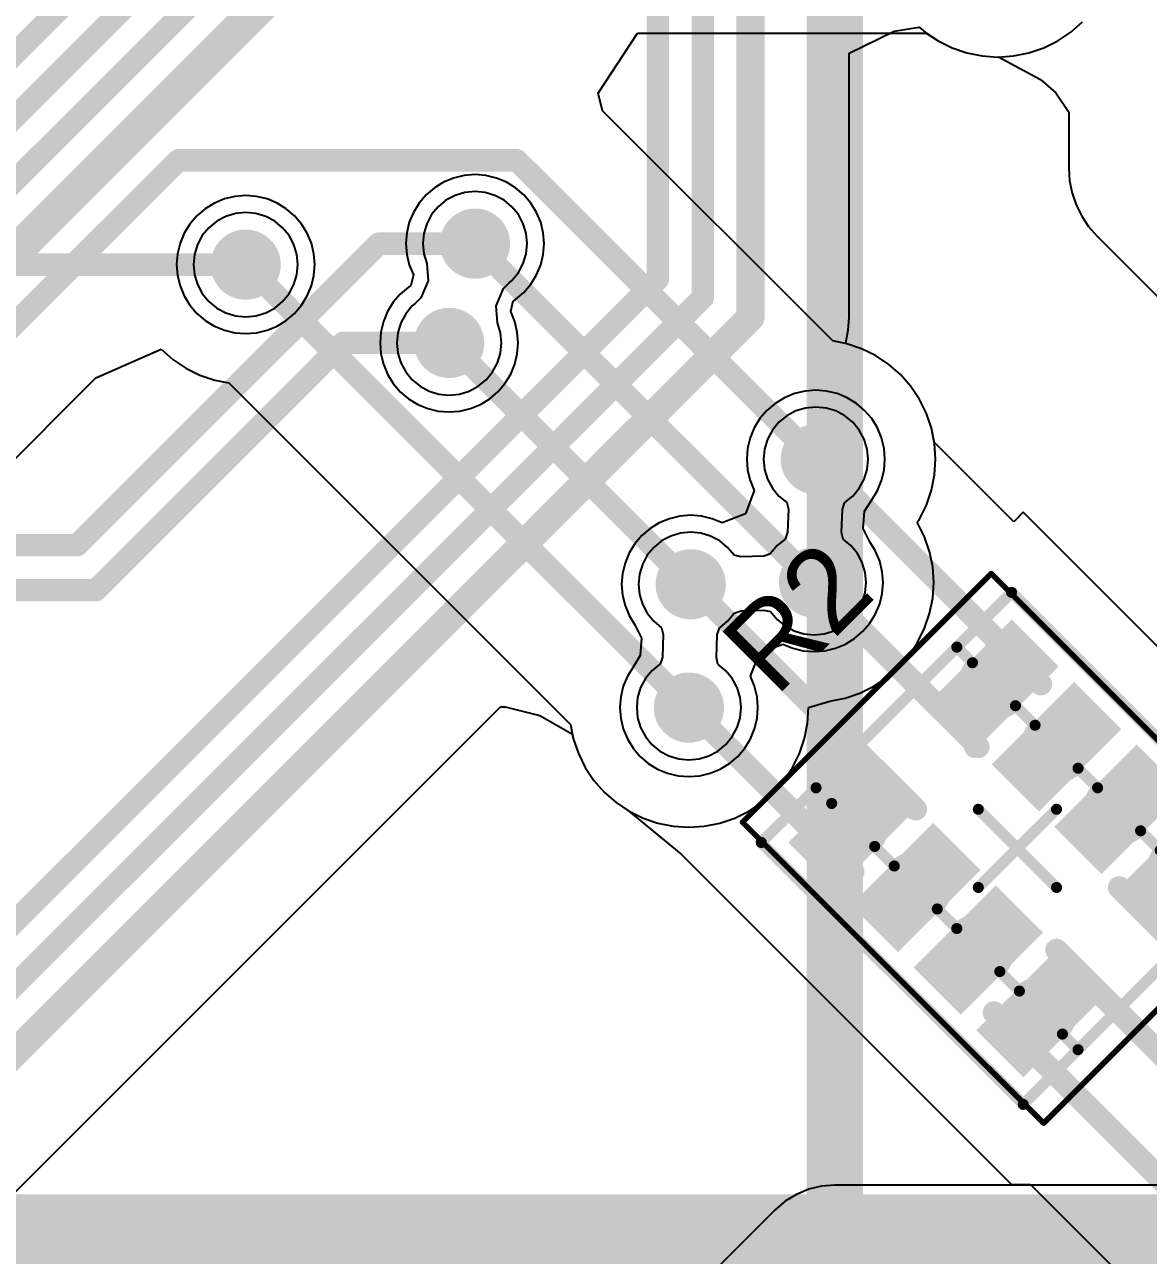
# Model space of a CAD drawing. Header units: millimetres. Extents: x 5.97 to 14.78, y 3.86 to 11.35.
# Drawn here: x 11.5916 to 11.9916, y 5.9351 to 6.3733 of the extents above; entities that cross this region are included whole.
import ezdxf

# ---------------------------------------------------------------- set-up
doc = ezdxf.new("R2010")
doc.units = ezdxf.units.MM
doc.header["$MEASUREMENT"] = 0
for name, color, linetype in [('BottomLayer', 5, 'Continuous'), ('BottomOverlay', 54, 'Continuous'), ('Mechanical13', 56, 'Continuous'), ('Mechanical15', 56, 'Continuous'), ('Mechanical2', 216, 'Continuous'), ('Mechanical4', 56, 'Continuous'), ('MidLayer1', 16, 'Continuous'), ('MidLayer2', 76, 'Continuous'), ('MultiLayer', 9, 'Continuous'), ('TopLayer', 1, 'Continuous'), ('TopOverlay', 2, 'Continuous'), ('TopPaste', 8, 'Continuous'), ('TopSolder', 216, 'Continuous')]:
    doc.layers.add(name, color=color, linetype=linetype)

# ---------------------------------------------------------------- blocks, each defined once
blk = doc.blocks.new('0603R_4CV_150')
at = {"layer": 'Mechanical13', "const_width": 0.00394}
for points in [[(0.03543, 0.06594), (-0.03543, 0.06594)], [(-0.03543, 0.06594), (-0.03543, 0.05807)], [(0.03543, 0.06594), (0.03543, 0.05807)], [(-0.03543, 0.03642), (-0.03543, 0.02657)], [(0.03543, 0.03642), (0.03543, 0.02657)], [(-0.03543, 0.00492), (-0.03543, -0.00492)], [(0.03543, 0.00492), (0.03543, -0.00492)], [(-0.03543, -0.02657), (-0.03543, -0.03642)], [(0.03543, -0.02657), (0.03543, -0.03642)], [(-0.03543, -0.05807), (-0.03543, -0.06594)], [(0.03543, -0.05807), (0.03543, -0.06594)], [(0.03543, -0.06594), (-0.03543, -0.06594)]]:
    blk.add_lwpolyline(points, dxfattribs=at)
at = {"layer": 'Mechanical13', "const_width": 0.00197}
for points in [[(-0.03642, 0.06594, 1), (-0.03445, 0.06594, 1)], [(-0.03642, 0.06594, 1), (-0.03445, 0.06594, 1)], [(0.03445, 0.06594, 1), (0.03642, 0.06594, 1)], [(0.03445, 0.06594, 1), (0.03642, 0.06594, 1)], [(-0.03642, 0.05807, 1), (-0.03445, 0.05807, 1)], [(-0.03642, 0.05807, 1), (-0.03445, 0.05807, 1)], [(0.03445, 0.05807, 1), (0.03642, 0.05807, 1)], [(0.03445, 0.05807, 1), (0.03642, 0.05807, 1)], [(-0.03642, 0.03642, 1), (-0.03445, 0.03642, 1)], [(-0.03642, 0.03642, 1), (-0.03445, 0.03642, 1)], [(0.03445, 0.03642, 1), (0.03642, 0.03642, 1)], [(0.03445, 0.03642, 1), (0.03642, 0.03642, 1)], [(-0.03642, 0.02657, 1), (-0.03445, 0.02657, 1)], [(-0.03642, 0.02657, 1), (-0.03445, 0.02657, 1)], [(0.03445, 0.02657, 1), (0.03642, 0.02657, 1)], [(0.03445, 0.02657, 1), (0.03642, 0.02657, 1)], [(-0.03642, 0.00492, 1), (-0.03445, 0.00492, 1)], [(-0.03642, 0.00492, 1), (-0.03445, 0.00492, 1)], [(0.03445, 0.00492, 1), (0.03642, 0.00492, 1)], [(0.03445, 0.00492, 1), (0.03642, 0.00492, 1)], [(-0.03642, -0.00492, 1), (-0.03445, -0.00492, 1)], [(-0.03642, -0.00492, 1), (-0.03445, -0.00492, 1)], [(0.03445, -0.00492, 1), (0.03642, -0.00492, 1)], [(0.03445, -0.00492, 1), (0.03642, -0.00492, 1)], [(-0.03642, -0.02657, 1), (-0.03445, -0.02657, 1)], [(-0.03642, -0.02657, 1), (-0.03445, -0.02657, 1)], [(0.03445, -0.02657, 1), (0.03642, -0.02657, 1)], [(0.03445, -0.02657, 1), (0.03642, -0.02657, 1)], [(-0.03642, -0.03642, 1), (-0.03445, -0.03642, 1)], [(-0.03642, -0.03642, 1), (-0.03445, -0.03642, 1)], [(0.03445, -0.03642, 1), (0.03642, -0.03642, 1)], [(0.03445, -0.03642, 1), (0.03642, -0.03642, 1)], [(-0.03642, -0.05807, 1), (-0.03445, -0.05807, 1)], [(-0.03642, -0.05807, 1), (-0.03445, -0.05807, 1)], [(0.03445, -0.05807, 1), (0.03642, -0.05807, 1)], [(0.03445, -0.05807, 1), (0.03642, -0.05807, 1)], [(-0.03642, -0.06594, 1), (-0.03445, -0.06594, 1)], [(-0.03642, -0.06594, 1), (-0.03445, -0.06594, 1)], [(0.03445, -0.06594, 1), (0.03642, -0.06594, 1)], [(0.03445, -0.06594, 1), (0.03642, -0.06594, 1)]]:
    blk.add_lwpolyline(points, format="xyb", close=True, dxfattribs=at)
at = {"layer": 'Mechanical13', "const_width": 0.00394}
for points in [[(-0.03543, 0.05807, -1), (-0.03543, 0.03642)], [(0.03543, 0.03642, -1), (0.03543, 0.05807)], [(-0.03543, 0.02657, -1), (-0.03543, 0.00492)], [(0.03543, 0.00492, -1), (0.03543, 0.02657)], [(-0.03543, -0.00492, -1), (-0.03543, -0.02657)], [(0.03543, -0.02657, -1), (0.03543, -0.00492)], [(-0.03543, -0.03642, -1), (-0.03543, -0.05807)], [(0.03543, -0.05807, -1), (0.03543, -0.03642)]]:
    blk.add_lwpolyline(points, format="xyb", dxfattribs=at)
at = {"layer": 'Mechanical15'}
for points, const_width in [([(-0.0626, 0.07579), (-0.0626, -0.07579)], 0.00197), ([(0.0626, 0.07579), (-0.0626, 0.07579)], 0.00197), ([(0.0626, 0.07579), (0.0626, -0.07579)], 0.00197), ([(0, 0.01969), (0, -0.01969)], 0.00394), ([(0.01969, 0), (-0.01969, 0)], 0.00394), ([(0.0626, -0.07579), (-0.0626, -0.07579)], 0.00197)]:
    blk.add_lwpolyline(points, dxfattribs=dict(at, const_width=const_width))
for points, const_width in [([(-0.06309, 0.07579, 1), (-0.06211, 0.07579, 1)], 0.000984), ([(-0.06309, 0.07579, 1), (-0.06211, 0.07579, 1)], 0.000984), ([(0.06211, 0.07579, 1), (0.06309, 0.07579, 1)], 0.000984), ([(0.06211, 0.07579, 1), (0.06309, 0.07579, 1)], 0.000984), ([(-0.00098, 0.01969, 1), (0.00098, 0.01969, 1)], 0.00197), ([(-0.02067, 0, 1), (-0.0187, 0, 1)], 0.00197), ([(0.0187, 0, 1), (0.02067, 0, 1)], 0.00197), ([(-0.00098, -0.01969, 1), (0.00098, -0.01969, 1)], 0.00197), ([(-0.06309, -0.07579, 1), (-0.06211, -0.07579, 1)], 0.000984), ([(-0.06309, -0.07579, 1), (-0.06211, -0.07579, 1)], 0.000984), ([(0.06211, -0.07579, 1), (0.06309, -0.07579, 1)], 0.000984), ([(0.06211, -0.07579, 1), (0.06309, -0.07579, 1)], 0.000984)]:
    blk.add_lwpolyline(points, format="xyb", close=True, dxfattribs=dict(at, const_width=const_width))
at = {"layer": 'TopLayer'}
for points in [[(-0.01772, 0.03839), (-0.01772, 0.0561), (-0.05315, 0.03839), (-0.05315, 0.0561)], [(0.05315, 0.03839), (0.05315, 0.0561), (0.01772, 0.03839), (0.01772, 0.0561)], [(-0.01772, 0.00689), (-0.01772, 0.02461), (-0.05315, 0.00689), (-0.05315, 0.02461)], [(0.05315, 0.00689), (0.05315, 0.02461), (0.01772, 0.00689), (0.01772, 0.02461)], [(-0.01772, -0.02461), (-0.01772, -0.00689), (-0.05315, -0.02461), (-0.05315, -0.00689)], [(0.05315, -0.02461), (0.05315, -0.00689), (0.01772, -0.02461), (0.01772, -0.00689)], [(-0.01772, -0.0561), (-0.01772, -0.03839), (-0.05315, -0.0561), (-0.05315, -0.03839)], [(0.05315, -0.0561), (0.05315, -0.03839), (0.01772, -0.0561), (0.01772, -0.03839)]]:
    blk.add_solid(points, dxfattribs=at)
at = {"layer": 'TopOverlay', "const_width": 0.00394}
for points in [[(-0.02362, 0.06594), (-0.06299, 0.06594)], [(-0.06299, 0.06594), (-0.06299, -0.06594)], [(0.06299, 0.06594), (-0.02362, 0.06594)], [(0.06299, 0.06594), (0.06299, -0.06594)], [(0.06299, -0.06594), (-0.06299, -0.06594)]]:
    blk.add_lwpolyline(points, dxfattribs=at)
at = {"layer": 'TopOverlay', "const_width": 0.00197}
for points in [[(-0.06398, 0.06594, 1), (-0.06201, 0.06594, 1)], [(-0.06398, 0.06594, 1), (-0.06201, 0.06594, 1)], [(-0.02461, 0.06594, 1), (-0.02264, 0.06594, 1)], [(-0.02461, 0.06594, 1), (-0.02264, 0.06594, 1)], [(0.06201, 0.06594, 1), (0.06398, 0.06594, 1)], [(0.06201, 0.06594, 1), (0.06398, 0.06594, 1)], [(-0.06398, -0.06594, 1), (-0.06201, -0.06594, 1)], [(-0.06398, -0.06594, 1), (-0.06201, -0.06594, 1)], [(0.06201, -0.06594, 1), (0.06398, -0.06594, 1)], [(0.06201, -0.06594, 1), (0.06398, -0.06594, 1)]]:
    blk.add_lwpolyline(points, format="xyb", close=True, dxfattribs=at)
at = {"layer": 'TopPaste'}
for points in [[(-0.01472, 0.03539), (-0.01472, 0.0591), (-0.05615, 0.03539), (-0.05615, 0.0591)], [(0.05615, 0.03539), (0.05615, 0.0591), (0.01472, 0.03539), (0.01472, 0.0591)], [(-0.01472, 0.00389), (-0.01472, 0.02761), (-0.05615, 0.00389), (-0.05615, 0.02761)], [(0.05615, 0.00389), (0.05615, 0.02761), (0.01472, 0.00389), (0.01472, 0.02761)], [(-0.01472, -0.02761), (-0.01472, -0.00389), (-0.05615, -0.02761), (-0.05615, -0.00389)], [(0.05615, -0.02761), (0.05615, -0.00389), (0.01472, -0.02761), (0.01472, -0.00389)], [(-0.01472, -0.0591), (-0.01472, -0.03539), (-0.05615, -0.0591), (-0.05615, -0.03539)], [(0.05615, -0.0591), (0.05615, -0.03539), (0.01472, -0.0591), (0.01472, -0.03539)]]:
    blk.add_solid(points, dxfattribs=at)
at = {"layer": 'TopSolder'}
for points in [[(-0.01522, 0.03589), (-0.01522, 0.0586), (-0.05565, 0.03589), (-0.05565, 0.0586)], [(0.05565, 0.03589), (0.05565, 0.0586), (0.01522, 0.03589), (0.01522, 0.0586)], [(-0.01522, 0.00439), (-0.01522, 0.02711), (-0.05565, 0.00439), (-0.05565, 0.02711)], [(0.05565, 0.00439), (0.05565, 0.02711), (0.01522, 0.00439), (0.01522, 0.02711)], [(-0.01522, -0.02711), (-0.01522, -0.00439), (-0.05565, -0.02711), (-0.05565, -0.00439)], [(0.05565, -0.02711), (0.05565, -0.00439), (0.01522, -0.02711), (0.01522, -0.00439)], [(-0.01522, -0.0586), (-0.01522, -0.03589), (-0.05565, -0.0586), (-0.05565, -0.03589)], [(0.05565, -0.0586), (0.05565, -0.03589), (0.01522, -0.0586), (0.01522, -0.03589)]]:
    blk.add_solid(points, dxfattribs=at)

msp = doc.modelspace()

# ---------------------------------------------------------------- linework, layer by layer
at = {"layer": 'BottomLayer'}
for p, q in [((11.96397, 6.3706), (11.96816, 6.37428)), ((11.79582, 6.34896), (11.8098, 6.37032)), ((11.8098, 6.37032), (11.91254, 6.37032)), ((11.91254, 6.37032), (11.91675, 6.36751)), ((11.95934, 6.36751), (11.96397, 6.3706)), ((11.91675, 6.36751), (11.92174, 6.36504)), ((11.92174, 6.36504), (11.92702, 6.36325)), ((11.94907, 6.36325), (11.95434, 6.36504)), ((11.95434, 6.36504), (11.95934, 6.36751)), ((11.92702, 6.36325), (11.93248, 6.36217)), ((11.93248, 6.36217), (11.93804, 6.3618)), ((11.93804, 6.3618), (11.9436, 6.36217)), ((11.9436, 6.36217), (11.94907, 6.36325)), ((11.79737, 6.34263), (11.79582, 6.34896)), ((11.8793, 6.2607), (11.79737, 6.34263)), ((11.88427, 6.25971), (11.8793, 6.2607)), ((11.88954, 6.25792), (11.88427, 6.25971)), ((11.61703, 6.24753), (11.6402, 6.25775)), ((11.6402, 6.25775), (11.64439, 6.25408)), ((11.64439, 6.25408), (11.64902, 6.25098)), ((11.89454, 6.25546), (11.88954, 6.25792)), ((11.89917, 6.25236), (11.89454, 6.25546)), ((11.64902, 6.25098), (11.65402, 6.24852)), ((11.90336, 6.24869), (11.89917, 6.25236)), ((11.56657, 6.19708), (11.61703, 6.24753)), ((11.65402, 6.24852), (11.6593, 6.24673)), ((11.6593, 6.24673), (11.66426, 6.24574)), ((11.66426, 6.24574), (11.78594, 6.12406)), ((11.90703, 6.2445), (11.90336, 6.24869)), ((11.91013, 6.23987), (11.90703, 6.2445)), ((11.91259, 6.23487), (11.91013, 6.23987)), ((11.91438, 6.22959), (11.91259, 6.23487)), ((11.91547, 6.22413), (11.91438, 6.22959)), ((11.91583, 6.21857), (11.91547, 6.22413)), ((11.91547, 6.21301), (11.91583, 6.21857)), ((11.91438, 6.20755), (11.91547, 6.21301)), ((11.91259, 6.20227), (11.91438, 6.20755)), ((11.91013, 6.19728), (11.91259, 6.20227)), ((11.90937, 6.19614), (11.91013, 6.19728)), ((11.90949, 6.19596), (11.90937, 6.19614)), ((11.91196, 6.19096), (11.90949, 6.19596)), ((11.91375, 6.18569), (11.91196, 6.19096)), ((11.91483, 6.18022), (11.91375, 6.18569)), ((11.9152, 6.17466), (11.91483, 6.18022)), ((11.91483, 6.1691), (11.9152, 6.17466)), ((11.91375, 6.16364), (11.91483, 6.1691)), ((11.91196, 6.15836), (11.91375, 6.16364)), ((11.90949, 6.15337), (11.91196, 6.15836)), ((11.9064, 6.14874), (11.90949, 6.15337)), ((11.89854, 6.14087), (11.90272, 6.14455)), ((11.90272, 6.14455), (11.9064, 6.14874)), ((11.8939, 6.13778), (11.89854, 6.14087)), ((11.88891, 6.13531), (11.8939, 6.13778)), ((11.87066, 6.13012), (11.87817, 6.13244)), ((11.87817, 6.13244), (11.88363, 6.13352)), ((11.88363, 6.13352), (11.88891, 6.13531)), ((11.87029, 6.12456), (11.87066, 6.13012)), ((11.78594, 6.12406), (11.78693, 6.1191)), ((11.86921, 6.1191), (11.87029, 6.12456)), ((11.78693, 6.1191), (11.78872, 6.11382)), ((11.86741, 6.11382), (11.86921, 6.1191)), ((11.78872, 6.11382), (11.79118, 6.10883)), ((11.86495, 6.10883), (11.86741, 6.11382)), ((11.79118, 6.10883), (11.79428, 6.10419)), ((11.86186, 6.10419), (11.86495, 6.10883)), ((11.79428, 6.10419), (11.79795, 6.1)), ((11.85818, 6.1), (11.86186, 6.10419)), ((11.79795, 6.1), (11.80214, 6.09633)), ((11.80214, 6.09633), (11.80677, 6.09324)), ((11.84936, 6.09324), (11.85399, 6.09633)), ((11.85399, 6.09633), (11.85818, 6.1)), ((11.80677, 6.09324), (11.81177, 6.09077)), ((11.84436, 6.09077), (11.84936, 6.09324)), ((11.81177, 6.09077), (11.81704, 6.08898)), ((11.81704, 6.08898), (11.82251, 6.08789)), ((11.82251, 6.08789), (11.82807, 6.08753)), ((11.82807, 6.08753), (11.83363, 6.08789)), ((11.83363, 6.08789), (11.83909, 6.08898)), ((11.83909, 6.08898), (11.84436, 6.09077)), ((11.86634, 5.95681), (11.86231, 5.95435)), ((11.8707, 5.95862), (11.86634, 5.95681)), ((11.87529, 5.95972), (11.8707, 5.95862)), ((11.88, 5.96009), (11.87529, 5.95972)), ((12.10818, 5.96009), (11.88, 5.96009)), ((11.86231, 5.95435), (11.85872, 5.95128)), ((11.85872, 5.95128), (11.81872, 5.91128))]:
    msp.add_line(p, q, dxfattribs=at)
for points, const_width in [([(11.46514, 6.23999), (11.72402, 6.49888)], 0.008), ([(11.47177, 6.22399), (11.74002, 6.49225)], 0.008), ([(11.47839, 6.20799), (11.7654, 6.495)], 0.008), ([(11.505, 6.20915), (11.76135, 6.4655)], 0.012), ([(11.5325, 6.21119), (11.64631, 6.325)], 0.008), ([(11.64631, 6.325), (11.76681, 6.325)], 0.008), ([(11.76681, 6.325), (11.87324, 6.21857)], 0.008), ([(11.75194, 6.29534), (11.87261, 6.17466)], 0.008), ([(11.67032, 6.28787), (11.82807, 6.13012)], 0.008), ([(11.74273, 6.26), (11.8287, 6.17403)], 0.008)]:
    msp.add_lwpolyline(points, dxfattribs=dict(at, const_width=const_width))
for points, const_width in [([(11.64431, 6.325, 1), (11.64831, 6.325, 1)], 0.004), ([(11.64431, 6.325, 1), (11.64831, 6.325, 1)], 0.004), ([(11.76481, 6.325, 1), (11.76881, 6.325, 1)], 0.004), ([(11.76481, 6.325, 1), (11.76881, 6.325, 1)], 0.004), ([(11.74569, 6.29534, 1), (11.75819, 6.29534, 1)], 0.0125), ([(11.66407, 6.28787, 1), (11.67657, 6.28787, 1)], 0.0125), ([(11.74994, 6.29534, 1), (11.75394, 6.29534, 1)], 0.004), ([(11.66832, 6.28787, 1), (11.67232, 6.28787, 1)], 0.004), ([(11.73648, 6.26, 1), (11.74898, 6.26, 1)], 0.0125), ([(11.74073, 6.26, 1), (11.74473, 6.26, 1)], 0.004), ([(11.86699, 6.21857, 1), (11.87949, 6.21857, 1)], 0.0125), ([(11.87124, 6.21857, 1), (11.87524, 6.21857, 1)], 0.004), ([(11.82245, 6.17403, 1), (11.83495, 6.17403, 1)], 0.0125), ([(11.86636, 6.17466, 1), (11.87886, 6.17466, 1)], 0.0125), ([(11.8267, 6.17403, 1), (11.8307, 6.17403, 1)], 0.004), ([(11.87061, 6.17466, 1), (11.87461, 6.17466, 1)], 0.004), ([(11.82182, 6.13012, 1), (11.83432, 6.13012, 1)], 0.0125), ([(11.82607, 6.13012, 1), (11.83007, 6.13012, 1)], 0.004)]:
    msp.add_lwpolyline(points, format="xyb", close=True, dxfattribs=dict(at, const_width=const_width))
at = {"layer": 'BottomOverlay', "const_width": 0.014}
msp.add_lwpolyline([(11.88016, 5.915), (11.88016, 6.70857)], dxfattribs=at)
at = {"layer": 'Mechanical2'}
msp.add_solid([(11.56506, 5.64732), (12.17412, 5.64732), (11.56506, 5.95677), (12.17412, 5.95677)], dxfattribs=at)
at = {"layer": 'Mechanical4', "const_width": 0.02}
msp.add_lwpolyline([(11.88, 4.43), (11.88, 9.43)], dxfattribs=at)
at = {"layer": 'MidLayer1'}
for p, q in [((11.74482, 6.31251), (11.74161, 6.31079)), ((11.74831, 6.31357), (11.74482, 6.31251)), ((11.75194, 6.31393), (11.74831, 6.31357)), ((11.75556, 6.31357), (11.75194, 6.31393)), ((11.75905, 6.31251), (11.75556, 6.31357)), ((11.76226, 6.31079), (11.75905, 6.31251)), ((11.73879, 6.30848), (11.73648, 6.30566)), ((11.74161, 6.31079), (11.73879, 6.30848)), ((11.76508, 6.30848), (11.76226, 6.31079)), ((11.76739, 6.30566), (11.76508, 6.30848)), ((11.65999, 6.30332), (11.65718, 6.30101)), ((11.66321, 6.30504), (11.65999, 6.30332)), ((11.66669, 6.3061), (11.66321, 6.30504)), ((11.67032, 6.30646), (11.66669, 6.3061)), ((11.67395, 6.3061), (11.67032, 6.30646)), ((11.67743, 6.30504), (11.67395, 6.3061)), ((11.68065, 6.30332), (11.67743, 6.30504)), ((11.68347, 6.30101), (11.68065, 6.30332)), ((11.73476, 6.30245), (11.7337, 6.29896)), ((11.73648, 6.30566), (11.73476, 6.30245)), ((11.76911, 6.30245), (11.76739, 6.30566)), ((11.77017, 6.29896), (11.76911, 6.30245)), ((11.65486, 6.29819), (11.65315, 6.29498)), ((11.65718, 6.30101), (11.65486, 6.29819)), ((11.68578, 6.29819), (11.68347, 6.30101)), ((11.6875, 6.29498), (11.68578, 6.29819)), ((11.7337, 6.29896), (11.73335, 6.29534)), ((11.77052, 6.29534), (11.77017, 6.29896)), ((11.65315, 6.29498), (11.65209, 6.29149)), ((11.68855, 6.29149), (11.6875, 6.29498)), ((11.73335, 6.29534), (11.7337, 6.29171)), ((11.77017, 6.29171), (11.77052, 6.29534)), ((11.65209, 6.29149), (11.65173, 6.28787)), ((11.68891, 6.28787), (11.68855, 6.29149)), ((11.7337, 6.29171), (11.73476, 6.28822)), ((11.76911, 6.28822), (11.77017, 6.29171)), ((11.65173, 6.28787), (11.65209, 6.28424)), ((11.68855, 6.28424), (11.68891, 6.28787)), ((11.73476, 6.28822), (11.73523, 6.28209)), ((11.76508, 6.28219), (11.76739, 6.28501)), ((11.76739, 6.28501), (11.76911, 6.28822)), ((11.65209, 6.28424), (11.65315, 6.28075)), ((11.65315, 6.28075), (11.65486, 6.27754)), ((11.68578, 6.27754), (11.6875, 6.28075)), ((11.6875, 6.28075), (11.68855, 6.28424)), ((11.73523, 6.28209), (11.73265, 6.27603)), ((11.76202, 6.27931), (11.76406, 6.28135)), ((11.76406, 6.28135), (11.76508, 6.28219)), ((11.65486, 6.27754), (11.65718, 6.27472)), ((11.68347, 6.27472), (11.68578, 6.27754)), ((11.73265, 6.27603), (11.73061, 6.27398)), ((11.75943, 6.27324), (11.76202, 6.27931)), ((11.65718, 6.27472), (11.65999, 6.27241)), ((11.65999, 6.27241), (11.66321, 6.27069)), ((11.67743, 6.27069), (11.68065, 6.27241)), ((11.68065, 6.27241), (11.68347, 6.27472)), ((11.72958, 6.27314), (11.72727, 6.27033)), ((11.73061, 6.27398), (11.72958, 6.27314)), ((11.7599, 6.26711), (11.75943, 6.27324)), ((11.66321, 6.27069), (11.66669, 6.26963)), ((11.66669, 6.26963), (11.67032, 6.26928)), ((11.67032, 6.26928), (11.67395, 6.26963)), ((11.67395, 6.26963), (11.67743, 6.27069)), ((11.72727, 6.27033), (11.72555, 6.26711)), ((11.7245, 6.26363), (11.72414, 6.26)), ((11.72555, 6.26711), (11.7245, 6.26363)), ((11.76096, 6.26363), (11.7599, 6.26711)), ((11.76132, 6.26), (11.76096, 6.26363)), ((11.72414, 6.26), (11.7245, 6.25637)), ((11.76096, 6.25637), (11.76132, 6.26)), ((11.7245, 6.25637), (11.72555, 6.25289)), ((11.7599, 6.25289), (11.76096, 6.25637)), ((11.72555, 6.25289), (11.72727, 6.24967)), ((11.72727, 6.24967), (11.72958, 6.24686)), ((11.75587, 6.24686), (11.75819, 6.24967)), ((11.75819, 6.24967), (11.7599, 6.25289)), ((11.72958, 6.24686), (11.7324, 6.24454)), ((11.75306, 6.24454), (11.75587, 6.24686)), ((11.7324, 6.24454), (11.73562, 6.24283)), ((11.73562, 6.24283), (11.7391, 6.24177)), ((11.7391, 6.24177), (11.74273, 6.24141)), ((11.74273, 6.24141), (11.74636, 6.24177)), ((11.74636, 6.24177), (11.74984, 6.24283)), ((11.74984, 6.24283), (11.75306, 6.24454)), ((11.86962, 6.2368), (11.86613, 6.23575)), ((11.87324, 6.23716), (11.86962, 6.2368)), ((11.87687, 6.2368), (11.87324, 6.23716)), ((11.88036, 6.23575), (11.87687, 6.2368)), ((11.86291, 6.23403), (11.8601, 6.23172)), ((11.86613, 6.23575), (11.86291, 6.23403)), ((11.88357, 6.23403), (11.88036, 6.23575)), ((11.88639, 6.23172), (11.88357, 6.23403)), ((11.85779, 6.2289), (11.85607, 6.22568)), ((11.8601, 6.23172), (11.85779, 6.2289)), ((11.8887, 6.2289), (11.88639, 6.23172)), ((11.89042, 6.22568), (11.8887, 6.2289)), ((11.85607, 6.22568), (11.85501, 6.2222)), ((11.89147, 6.2222), (11.89042, 6.22568)), ((11.85501, 6.2222), (11.85465, 6.21857)), ((11.89183, 6.21857), (11.89147, 6.2222)), ((11.85465, 6.21857), (11.85501, 6.21494)), ((11.85501, 6.21494), (11.85607, 6.21146)), ((11.89042, 6.21146), (11.89147, 6.21494)), ((11.89147, 6.21494), (11.89183, 6.21857)), ((11.85607, 6.21146), (11.85779, 6.20824)), ((11.8887, 6.20824), (11.89042, 6.21146)), ((11.85779, 6.20824), (11.8601, 6.20543)), ((11.88639, 6.20543), (11.8887, 6.20824)), ((11.8601, 6.20543), (11.86291, 6.20311)), ((11.86291, 6.20311), (11.86346, 6.20074)), ((11.88268, 6.20065), (11.8835, 6.20308)), ((11.8835, 6.20308), (11.88357, 6.20311)), ((11.88357, 6.20311), (11.88639, 6.20543)), ((11.86346, 6.20074), (11.86317, 6.19259)), ((11.88239, 6.19249), (11.88268, 6.20065)), ((11.81837, 6.18949), (11.81556, 6.18717)), ((11.82159, 6.1912), (11.81837, 6.18949)), ((11.82507, 6.19226), (11.82159, 6.1912)), ((11.8287, 6.19262), (11.82507, 6.19226)), ((11.83233, 6.19226), (11.8287, 6.19262)), ((11.83581, 6.1912), (11.83233, 6.19226)), ((11.83903, 6.18949), (11.83581, 6.1912)), ((11.84185, 6.18717), (11.83903, 6.18949)), ((11.86228, 6.19012), (11.85946, 6.18781)), ((11.86235, 6.19016), (11.86228, 6.19012)), ((11.86317, 6.19259), (11.86235, 6.19016)), ((11.88294, 6.19012), (11.88239, 6.19249)), ((11.88575, 6.18781), (11.88294, 6.19012)), ((11.81324, 6.18436), (11.81153, 6.18114)), ((11.81556, 6.18717), (11.81324, 6.18436)), ((11.84416, 6.18436), (11.84185, 6.18717)), ((11.84653, 6.18381), (11.84416, 6.18436)), ((11.85468, 6.1841), (11.84653, 6.18381)), ((11.85711, 6.18492), (11.85468, 6.1841)), ((11.85715, 6.18499), (11.85711, 6.18492)), ((11.85946, 6.18781), (11.85715, 6.18499)), ((11.88806, 6.18499), (11.88575, 6.18781)), ((11.88978, 6.18178), (11.88806, 6.18499)), ((11.81153, 6.18114), (11.81047, 6.17766)), ((11.89084, 6.17829), (11.88978, 6.18178)), ((11.81047, 6.17766), (11.81011, 6.17403)), ((11.8912, 6.17466), (11.89084, 6.17829)), ((11.81011, 6.17403), (11.81047, 6.1704)), ((11.88978, 6.16755), (11.89084, 6.17104)), ((11.89084, 6.17104), (11.8912, 6.17466)), ((11.81047, 6.1704), (11.81153, 6.16691)), ((11.81153, 6.16691), (11.81324, 6.1637)), ((11.88806, 6.16434), (11.88978, 6.16755)), ((11.81324, 6.1637), (11.81556, 6.16088)), ((11.84185, 6.16088), (11.84416, 6.1637)), ((11.84416, 6.1637), (11.84419, 6.16377)), ((11.84419, 6.16377), (11.84663, 6.16459)), ((11.84663, 6.16459), (11.85478, 6.16488)), ((11.85478, 6.16488), (11.85715, 6.16434)), ((11.85715, 6.16434), (11.85946, 6.16152)), ((11.88575, 6.16152), (11.88806, 6.16434)), ((11.81556, 6.16088), (11.81837, 6.15857)), ((11.81837, 6.15857), (11.81892, 6.1562)), ((11.83814, 6.1561), (11.83896, 6.15854)), ((11.83896, 6.15854), (11.83903, 6.15857)), ((11.83903, 6.15857), (11.84185, 6.16088)), ((11.85946, 6.16152), (11.86228, 6.15921)), ((11.86228, 6.15921), (11.86549, 6.15749)), ((11.87972, 6.15749), (11.88294, 6.15921)), ((11.88294, 6.15921), (11.88575, 6.16152)), ((11.81892, 6.1562), (11.81862, 6.14805)), ((11.83785, 6.14795), (11.83814, 6.1561)), ((11.86549, 6.15749), (11.86898, 6.15643)), ((11.86898, 6.15643), (11.87261, 6.15607)), ((11.87261, 6.15607), (11.87623, 6.15643)), ((11.87623, 6.15643), (11.87972, 6.15749)), ((11.81774, 6.14558), (11.81492, 6.14327)), ((11.81781, 6.14561), (11.81774, 6.14558)), ((11.81862, 6.14805), (11.81781, 6.14561)), ((11.83839, 6.14558), (11.83785, 6.14795)), ((11.84121, 6.14327), (11.83839, 6.14558)), ((11.81261, 6.14045), (11.81089, 6.13723)), ((11.81492, 6.14327), (11.81261, 6.14045)), ((11.84352, 6.14045), (11.84121, 6.14327)), ((11.84524, 6.13723), (11.84352, 6.14045)), ((11.81089, 6.13723), (11.80983, 6.13375)), ((11.8463, 6.13375), (11.84524, 6.13723)), ((11.80983, 6.13375), (11.80948, 6.13012)), ((11.84666, 6.13012), (11.8463, 6.13375)), ((11.80948, 6.13012), (11.80983, 6.12649)), ((11.8463, 6.12649), (11.84666, 6.13012)), ((11.80983, 6.12649), (11.81089, 6.12301)), ((11.81089, 6.12301), (11.81261, 6.11979)), ((11.84352, 6.11979), (11.84524, 6.12301)), ((11.84524, 6.12301), (11.8463, 6.12649)), ((11.81261, 6.11979), (11.81492, 6.11698)), ((11.84121, 6.11698), (11.84352, 6.11979)), ((11.81492, 6.11698), (11.81774, 6.11466)), ((11.81774, 6.11466), (11.82095, 6.11295)), ((11.83518, 6.11295), (11.83839, 6.11466)), ((11.83839, 6.11466), (11.84121, 6.11698)), ((11.82095, 6.11295), (11.82444, 6.11189)), ((11.82444, 6.11189), (11.82807, 6.11153)), ((11.82807, 6.11153), (11.83169, 6.11189)), ((11.83169, 6.11189), (11.83518, 6.11295))]:
    msp.add_line(p, q, dxfattribs=at)
at = {"layer": 'MidLayer1', "const_width": 0.0125}
for points in [[(11.74569, 6.29534, 1), (11.75819, 6.29534, 1)], [(11.66407, 6.28787, 1), (11.67657, 6.28787, 1)], [(11.73648, 6.26, 1), (11.74898, 6.26, 1)], [(11.86699, 6.21857, 1), (11.87949, 6.21857, 1)], [(11.82245, 6.17403, 1), (11.83495, 6.17403, 1)], [(11.86636, 6.17466, 1), (11.87886, 6.17466, 1)], [(11.82182, 6.13012, 1), (11.83432, 6.13012, 1)]]:
    msp.add_lwpolyline(points, format="xyb", close=True, dxfattribs=at)
at = {"layer": 'MidLayer2'}
for p, q in [((11.75194, 6.31991), (11.74809, 6.31961)), ((11.75578, 6.31961), (11.75194, 6.31991)), ((11.74078, 6.31723), (11.73749, 6.31522)), ((11.74434, 6.31871), (11.74078, 6.31723)), ((11.74809, 6.31961), (11.74434, 6.31871)), ((11.75953, 6.31871), (11.75578, 6.31961)), ((11.76309, 6.31723), (11.75953, 6.31871)), ((11.76638, 6.31522), (11.76309, 6.31723)), ((11.66273, 6.31124), (11.65916, 6.30976)), ((11.66648, 6.31214), (11.66273, 6.31124)), ((11.67032, 6.31244), (11.66648, 6.31214)), ((11.67417, 6.31214), (11.67032, 6.31244)), ((11.67791, 6.31124), (11.67417, 6.31214)), ((11.68148, 6.30976), (11.67791, 6.31124)), ((11.73456, 6.31271), (11.73205, 6.30978)), ((11.73749, 6.31522), (11.73456, 6.31271)), ((11.76931, 6.31271), (11.76638, 6.31522)), ((11.77182, 6.30978), (11.76931, 6.31271)), ((11.65588, 6.30775), (11.65294, 6.30524)), ((11.65916, 6.30976), (11.65588, 6.30775)), ((11.68477, 6.30775), (11.68148, 6.30976)), ((11.6877, 6.30524), (11.68477, 6.30775)), ((11.73205, 6.30978), (11.73004, 6.30649)), ((11.77383, 6.30649), (11.77182, 6.30978)), ((11.65044, 6.30231), (11.64842, 6.29902)), ((11.65294, 6.30524), (11.65044, 6.30231)), ((11.6902, 6.30231), (11.6877, 6.30524)), ((11.69222, 6.29902), (11.6902, 6.30231)), ((11.72856, 6.30293), (11.72766, 6.29918)), ((11.73004, 6.30649), (11.72856, 6.30293)), ((11.77531, 6.30293), (11.77383, 6.30649)), ((11.77621, 6.29918), (11.77531, 6.30293)), ((11.64842, 6.29902), (11.64695, 6.29546)), ((11.69369, 6.29546), (11.69222, 6.29902)), ((11.72766, 6.29918), (11.72736, 6.29534)), ((11.77651, 6.29534), (11.77621, 6.29918)), ((11.64695, 6.29546), (11.64605, 6.29171)), ((11.69459, 6.29171), (11.69369, 6.29546)), ((11.72736, 6.29534), (11.72766, 6.29149)), ((11.77621, 6.29149), (11.77651, 6.29534)), ((11.64605, 6.29171), (11.64574, 6.28787)), ((11.6949, 6.28787), (11.69459, 6.29171)), ((11.72766, 6.29149), (11.72856, 6.28774)), ((11.77531, 6.28774), (11.77621, 6.29149)), ((11.64574, 6.28787), (11.64605, 6.28402)), ((11.69459, 6.28402), (11.6949, 6.28787)), ((11.72856, 6.28774), (11.73004, 6.28418)), ((11.77383, 6.28418), (11.77531, 6.28774)), ((11.64605, 6.28402), (11.64695, 6.28027)), ((11.69369, 6.28027), (11.69459, 6.28402)), ((11.72913, 6.2804), (11.72828, 6.27988)), ((11.73004, 6.28418), (11.72913, 6.2804)), ((11.76931, 6.27796), (11.77182, 6.28089)), ((11.77182, 6.28089), (11.77383, 6.28418)), ((11.64695, 6.28027), (11.64842, 6.27671)), ((11.64842, 6.27671), (11.65044, 6.27342)), ((11.6902, 6.27342), (11.69222, 6.27671)), ((11.69222, 6.27671), (11.69369, 6.28027)), ((11.72535, 6.27738), (11.72285, 6.27445)), ((11.72828, 6.27988), (11.72535, 6.27738)), ((11.76638, 6.27545), (11.76931, 6.27796)), ((11.65044, 6.27342), (11.65294, 6.27049)), ((11.6877, 6.27049), (11.6902, 6.27342)), ((11.72285, 6.27445), (11.72083, 6.27116)), ((11.76463, 6.27116), (11.76553, 6.27493)), ((11.76553, 6.27493), (11.76638, 6.27545)), ((11.65294, 6.27049), (11.65588, 6.26798)), ((11.65588, 6.26798), (11.65916, 6.26597)), ((11.68148, 6.26597), (11.68477, 6.26798)), ((11.68477, 6.26798), (11.6877, 6.27049)), ((11.71936, 6.26759), (11.71846, 6.26384)), ((11.72083, 6.27116), (11.71936, 6.26759)), ((11.7661, 6.26759), (11.76463, 6.27116)), ((11.767, 6.26384), (11.7661, 6.26759)), ((11.65916, 6.26597), (11.66273, 6.26449)), ((11.66273, 6.26449), (11.66648, 6.26359)), ((11.66648, 6.26359), (11.67032, 6.26329)), ((11.67032, 6.26329), (11.67417, 6.26359)), ((11.67417, 6.26359), (11.67791, 6.26449)), ((11.67791, 6.26449), (11.68148, 6.26597)), ((11.71846, 6.26384), (11.71815, 6.26)), ((11.7673, 6.26), (11.767, 6.26384)), ((11.71815, 6.26), (11.71846, 6.25616)), ((11.767, 6.25616), (11.7673, 6.26)), ((11.71846, 6.25616), (11.71936, 6.25241)), ((11.7661, 6.25241), (11.767, 6.25616)), ((11.71936, 6.25241), (11.72083, 6.24884)), ((11.76463, 6.24884), (11.7661, 6.25241)), ((11.72083, 6.24884), (11.72285, 6.24555)), ((11.72285, 6.24555), (11.72535, 6.24262)), ((11.76011, 6.24262), (11.76261, 6.24555)), ((11.76261, 6.24555), (11.76463, 6.24884)), ((11.72535, 6.24262), (11.72828, 6.24012)), ((11.75717, 6.24012), (11.76011, 6.24262)), ((11.86565, 6.24194), (11.86209, 6.24047)), ((11.8694, 6.24284), (11.86565, 6.24194)), ((11.87324, 6.24315), (11.8694, 6.24284)), ((11.87709, 6.24284), (11.87324, 6.24315)), ((11.88084, 6.24194), (11.87709, 6.24284)), ((11.8844, 6.24047), (11.88084, 6.24194)), ((11.72828, 6.24012), (11.73157, 6.2381)), ((11.73157, 6.2381), (11.73513, 6.23663)), ((11.73513, 6.23663), (11.73888, 6.23573)), ((11.74657, 6.23573), (11.75032, 6.23663)), ((11.75032, 6.23663), (11.75389, 6.2381)), ((11.75389, 6.2381), (11.75717, 6.24012)), ((11.8588, 6.23845), (11.85586, 6.23595)), ((11.86209, 6.24047), (11.8588, 6.23845)), ((11.88769, 6.23845), (11.8844, 6.24047)), ((11.89062, 6.23595), (11.88769, 6.23845)), ((11.73888, 6.23573), (11.74273, 6.23542)), ((11.74273, 6.23542), (11.74657, 6.23573)), ((11.85336, 6.23302), (11.85135, 6.22973)), ((11.85586, 6.23595), (11.85336, 6.23302)), ((11.89312, 6.23302), (11.89062, 6.23595)), ((11.89514, 6.22973), (11.89312, 6.23302)), ((11.85135, 6.22973), (11.84987, 6.22616)), ((11.89662, 6.22616), (11.89514, 6.22973)), ((11.84987, 6.22616), (11.84897, 6.22242)), ((11.89752, 6.22242), (11.89662, 6.22616)), ((11.84897, 6.22242), (11.84867, 6.21857)), ((11.89782, 6.21857), (11.89752, 6.22242)), ((11.84867, 6.21857), (11.84897, 6.21473)), ((11.84897, 6.21473), (11.84987, 6.21098)), ((11.89662, 6.21098), (11.89752, 6.21473)), ((11.89752, 6.21473), (11.89782, 6.21857)), ((11.84987, 6.21098), (11.85135, 6.20741)), ((11.89514, 6.20741), (11.89662, 6.21098)), ((11.85135, 6.20741), (11.84817, 6.19911)), ((11.89312, 6.20413), (11.89514, 6.20741)), ((11.89054, 6.20005), (11.89312, 6.20413)), ((11.82111, 6.1974), (11.81754, 6.19593)), ((11.82486, 6.1983), (11.82111, 6.1974)), ((11.8287, 6.1986), (11.82486, 6.1983)), ((11.83254, 6.1983), (11.8287, 6.1986)), ((11.83629, 6.1974), (11.83254, 6.1983)), ((11.83986, 6.19593), (11.83629, 6.1974)), ((11.84817, 6.19911), (11.83986, 6.19593)), ((11.89011, 6.19385), (11.89054, 6.20005)), ((11.81426, 6.19391), (11.81132, 6.19141)), ((11.81754, 6.19593), (11.81426, 6.19391)), ((11.89249, 6.18911), (11.89011, 6.19385)), ((11.80882, 6.18847), (11.8068, 6.18519)), ((11.81132, 6.19141), (11.80882, 6.18847)), ((11.89451, 6.18582), (11.89249, 6.18911)), ((11.8068, 6.18519), (11.80533, 6.18162)), ((11.89598, 6.18226), (11.89451, 6.18582)), ((11.80533, 6.18162), (11.80443, 6.17787)), ((11.89688, 6.17851), (11.89598, 6.18226)), ((11.80443, 6.17787), (11.80412, 6.17403)), ((11.89718, 6.17466), (11.89688, 6.17851)), ((11.80412, 6.17403), (11.80443, 6.17018)), ((11.89598, 6.16707), (11.89688, 6.17082)), ((11.89688, 6.17082), (11.89718, 6.17466)), ((11.80443, 6.17018), (11.80533, 6.16643)), ((11.80533, 6.16643), (11.8068, 6.16287)), ((11.89451, 6.16351), (11.89598, 6.16707)), ((11.8068, 6.16287), (11.80882, 6.15958)), ((11.89249, 6.16022), (11.89451, 6.16351)), ((11.80882, 6.15958), (11.8112, 6.15484)), ((11.88999, 6.15729), (11.89249, 6.16022)), ((11.8112, 6.15484), (11.81077, 6.14864)), ((11.88377, 6.15277), (11.88705, 6.15478)), ((11.88705, 6.15478), (11.88999, 6.15729)), ((11.84996, 6.14128), (11.85314, 6.14959)), ((11.85314, 6.14959), (11.86145, 6.15277)), ((11.86145, 6.15277), (11.86501, 6.15129)), ((11.86501, 6.15129), (11.86876, 6.15039)), ((11.86876, 6.15039), (11.87261, 6.15009)), ((11.87261, 6.15009), (11.87645, 6.15039)), ((11.87645, 6.15039), (11.8802, 6.15129)), ((11.8802, 6.15129), (11.88377, 6.15277)), ((11.80818, 6.14457), (11.80617, 6.14128)), ((11.81077, 6.14864), (11.80818, 6.14457)), ((11.80617, 6.14128), (11.80469, 6.13772)), ((11.85144, 6.13772), (11.84996, 6.14128)), ((11.80469, 6.13772), (11.80379, 6.13397)), ((11.85234, 6.13397), (11.85144, 6.13772)), ((11.80379, 6.13397), (11.80349, 6.13012)), ((11.85264, 6.13012), (11.85234, 6.13397)), ((11.80349, 6.13012), (11.80379, 6.12628)), ((11.85234, 6.12628), (11.85264, 6.13012)), ((11.80379, 6.12628), (11.80469, 6.12253)), ((11.85144, 6.12253), (11.85234, 6.12628)), ((11.80469, 6.12253), (11.80617, 6.11896)), ((11.80617, 6.11896), (11.80818, 6.11568)), ((11.84795, 6.11568), (11.84996, 6.11896)), ((11.84996, 6.11896), (11.85144, 6.12253)), ((11.80818, 6.11568), (11.81069, 6.11274)), ((11.84544, 6.11274), (11.84795, 6.11568)), ((11.81069, 6.11274), (11.81362, 6.11024)), ((11.81362, 6.11024), (11.81691, 6.10822)), ((11.83922, 6.10822), (11.84251, 6.11024)), ((11.84251, 6.11024), (11.84544, 6.11274)), ((11.81691, 6.10822), (11.82047, 6.10675)), ((11.82047, 6.10675), (11.82422, 6.10585)), ((11.82422, 6.10585), (11.82807, 6.10555)), ((11.82807, 6.10555), (11.83191, 6.10585)), ((11.83191, 6.10585), (11.83566, 6.10675)), ((11.83566, 6.10675), (11.83922, 6.10822))]:
    msp.add_line(p, q, dxfattribs=at)
at = {"layer": 'MidLayer2', "const_width": 0.0125}
for points in [[(11.74569, 6.29534, 1), (11.75819, 6.29534, 1)], [(11.66407, 6.28787, 1), (11.67657, 6.28787, 1)], [(11.73648, 6.26, 1), (11.74898, 6.26, 1)], [(11.86699, 6.21857, 1), (11.87949, 6.21857, 1)], [(11.82245, 6.17403, 1), (11.83495, 6.17403, 1)], [(11.86636, 6.17466, 1), (11.87886, 6.17466, 1)], [(11.82182, 6.13012, 1), (11.83432, 6.13012, 1)]]:
    msp.add_lwpolyline(points, format="xyb", close=True, dxfattribs=at)
at = {"layer": 'MultiLayer', "const_width": 0.0125}
for points in [[(11.74569, 6.29534, 1), (11.75819, 6.29534, 1)], [(11.66407, 6.28787, 1), (11.67657, 6.28787, 1)], [(11.73648, 6.26, 1), (11.74898, 6.26, 1)], [(11.86699, 6.21857, 1), (11.87949, 6.21857, 1)], [(11.82245, 6.17403, 1), (11.83495, 6.17403, 1)], [(11.86636, 6.17466, 1), (11.87886, 6.17466, 1)], [(11.82182, 6.13012, 1), (11.83432, 6.13012, 1)]]:
    msp.add_lwpolyline(points, format="xyb", close=True, dxfattribs=at)
at = {"layer": 'TopLayer'}
for p, q in [((11.90115, 6.37096), (11.91008, 6.37239)), ((11.91008, 6.37239), (11.91211, 6.3706)), ((11.88508, 6.36311), (11.90115, 6.37096)), ((11.91211, 6.3706), (11.91675, 6.36751)), ((11.91675, 6.36751), (11.92174, 6.36504)), ((11.92174, 6.36504), (11.92702, 6.36325)), ((11.88508, 6.26908), (11.88508, 6.36311)), ((11.92702, 6.36325), (11.93248, 6.36217)), ((11.93248, 6.36217), (11.93804, 6.3618)), ((11.93804, 6.3618), (11.9383, 6.36182)), ((11.9383, 6.36182), (11.95322, 6.35378)), ((11.95322, 6.35378), (11.95869, 6.34901)), ((11.95869, 6.34901), (11.9633, 6.34218)), ((11.9633, 6.34218), (11.9633, 6.32217)), ((11.9633, 6.32217), (11.96359, 6.31772)), ((11.96359, 6.31772), (11.96446, 6.31335)), ((11.96446, 6.31335), (11.9659, 6.30913)), ((11.9659, 6.30913), (11.96787, 6.30513)), ((11.96787, 6.30513), (11.97034, 6.30143)), ((11.97034, 6.30143), (11.97328, 6.29808)), ((11.97328, 6.29808), (12.06737, 6.20399)), ((11.88477, 6.2645), (11.88508, 6.26908)), ((11.88388, 6.26), (11.88477, 6.2645)), ((11.88402, 6.25976), (11.88388, 6.26)), ((11.88427, 6.25971), (11.88402, 6.25976)), ((11.88954, 6.25792), (11.88427, 6.25971)), ((11.89454, 6.25546), (11.88954, 6.25792)), ((11.89917, 6.25236), (11.89454, 6.25546)), ((11.90336, 6.24869), (11.89917, 6.25236)), ((11.90703, 6.2445), (11.90336, 6.24869)), ((11.91013, 6.23987), (11.90703, 6.2445)), ((11.91259, 6.23487), (11.91013, 6.23987)), ((11.91438, 6.22959), (11.91259, 6.23487)), ((11.91537, 6.22463), (11.91438, 6.22959)), ((11.9437, 6.1963), (11.91537, 6.22463)), ((11.94709, 6.19968), (11.9437, 6.1963)), ((11.9972, 6.14957), (11.94709, 6.19968)), ((11.361, 5.73047), (11.76097, 6.13045)), ((11.76097, 6.13045), (11.76271, 6.13042)), ((11.76271, 6.13042), (11.77506, 6.12729)), ((11.77506, 6.12729), (11.7866, 6.12072)), ((11.7866, 6.12072), (11.78693, 6.1191)), ((11.78693, 6.1191), (11.78872, 6.11382)), ((11.78872, 6.11382), (11.79118, 6.10883)), ((11.79118, 6.10883), (11.79428, 6.10419)), ((11.79428, 6.10419), (11.79795, 6.1)), ((11.79795, 6.1), (11.80214, 6.09633)), ((11.80214, 6.09633), (11.80669, 6.09329)), ((11.80669, 6.09329), (11.82532, 6.07791)), ((11.82532, 6.07791), (11.82532, 6.07791)), ((11.82532, 6.07791), (11.87543, 6.0278)), ((11.87543, 6.0278), (11.8928, 6.01043)), ((11.8928, 6.01043), (11.94291, 5.96032)), ((11.94291, 5.96032), (11.94291, 5.96032)), ((11.94291, 5.96032), (11.94968, 5.96032)), ((11.94968, 5.96032), (11.99409, 5.91591))]:
    msp.add_line(p, q, dxfattribs=at)
for points, const_width in [([(11.85, 6.26908), (11.85, 6.77003)], 0.01), ([(11.833, 6.27612), (11.833, 6.76298)], 0.008), ([(11.817, 6.28274), (11.817, 6.4403)], 0.008), ([(11.61031, 6.18794), (11.71771, 6.29534)], 0.008), ([(11.71771, 6.29534), (11.75194, 6.29534)], 0.008), ([(11.43662, 6.28787), (11.67032, 6.28787)], 0.008), ([(11.13257, 5.59832), (11.817, 6.28274)], 0.008), ([(11.1392, 5.58232), (11.833, 6.27612)], 0.008), ([(11.32592, 5.745), (11.85, 6.26908)], 0.01), ([(11.61694, 6.17194), (11.705, 6.26)], 0.008), ([(11.705, 6.26), (11.74273, 6.26)], 0.008), ([(11.87324, 6.21857), (11.95335, 6.13846)], 0.008), ([(11.48031, 6.18794), (11.61031, 6.18794)], 0.008), ([(11.48694, 6.17194), (11.61694, 6.17194)], 0.008), ([(11.8287, 6.17403), (11.90881, 6.09392)], 0.008), ([(11.87261, 6.17466), (11.93108, 6.11619)], 0.008), ([(11.82807, 6.13012), (11.88654, 6.07165)], 0.008), ([(11.92992, 6.11619), (11.93108, 6.11619)], 0.008), ([(11.98119, 6.06608), (12.07927, 5.968)], 0.008), ([(11.95892, 6.04381), (12.04873, 5.954)], 0.008), ([(11.93665, 6.02154), (12.01819, 5.94)], 0.008)]:
    msp.add_lwpolyline(points, dxfattribs=dict(at, const_width=const_width))
for points, const_width in [([(11.74569, 6.29534, 1), (11.75819, 6.29534, 1)], 0.0125), ([(11.66407, 6.28787, 1), (11.67657, 6.28787, 1)], 0.0125), ([(11.71571, 6.29534, 1), (11.71971, 6.29534, 1)], 0.004), ([(11.71571, 6.29534, 1), (11.71971, 6.29534, 1)], 0.004), ([(11.74994, 6.29534, 1), (11.75394, 6.29534, 1)], 0.004), ([(11.66832, 6.28787, 1), (11.67232, 6.28787, 1)], 0.004), ([(11.815, 6.28274, 1), (11.819, 6.28274, 1)], 0.004), ([(11.815, 6.28274, 1), (11.819, 6.28274, 1)], 0.004), ([(11.831, 6.27612, 1), (11.835, 6.27612, 1)], 0.004), ([(11.831, 6.27612, 1), (11.835, 6.27612, 1)], 0.004), ([(11.73648, 6.26, 1), (11.74898, 6.26, 1)], 0.0125), ([(11.8475, 6.26908, 1), (11.8525, 6.26908, 1)], 0.005), ([(11.8475, 6.26908, 1), (11.8525, 6.26908, 1)], 0.005), ([(11.703, 6.26, 1), (11.707, 6.26, 1)], 0.004), ([(11.703, 6.26, 1), (11.707, 6.26, 1)], 0.004), ([(11.74073, 6.26, 1), (11.74473, 6.26, 1)], 0.004), ([(11.86699, 6.21857, 1), (11.87949, 6.21857, 1)], 0.0125), ([(11.87124, 6.21857, 1), (11.87524, 6.21857, 1)], 0.004), ([(11.60831, 6.18794, 1), (11.61231, 6.18794, 1)], 0.004), ([(11.60831, 6.18794, 1), (11.61231, 6.18794, 1)], 0.004), ([(11.82245, 6.17403, 1), (11.83495, 6.17403, 1)], 0.0125), ([(11.86636, 6.17466, 1), (11.87886, 6.17466, 1)], 0.0125), ([(11.61494, 6.17194, 1), (11.61894, 6.17194, 1)], 0.004), ([(11.61494, 6.17194, 1), (11.61894, 6.17194, 1)], 0.004), ([(11.8267, 6.17403, 1), (11.8307, 6.17403, 1)], 0.004), ([(11.87061, 6.17466, 1), (11.87461, 6.17466, 1)], 0.004), ([(11.82182, 6.13012, 1), (11.83432, 6.13012, 1)], 0.0125), ([(11.95135, 6.13846, 1), (11.95535, 6.13846, 1)], 0.004), ([(11.82607, 6.13012, 1), (11.83007, 6.13012, 1)], 0.004), ([(11.92792, 6.11619, 1), (11.93192, 6.11619, 1)], 0.004), ([(11.92908, 6.11619, 1), (11.93308, 6.11619, 1)], 0.004), ([(11.92908, 6.11619, 1), (11.93308, 6.11619, 1)], 0.004), ([(11.90681, 6.09392, 1), (11.91081, 6.09392, 1)], 0.004), ([(11.88454, 6.07165, 1), (11.88854, 6.07165, 1)], 0.004), ([(11.97919, 6.06608, 1), (11.98319, 6.06608, 1)], 0.004), ([(11.95692, 6.04381, 1), (11.96092, 6.04381, 1)], 0.004), ([(11.93465, 6.02154, 1), (11.93865, 6.02154, 1)], 0.004)]:
    msp.add_lwpolyline(points, format="xyb", close=True, dxfattribs=dict(at, const_width=const_width))
at = {"layer": 'TopOverlay', "const_width": 0.014}
for points in [[(11.88, 6.21857), (11.88, 6.48425)], [(11.88, 5.585), (11.88, 6.01)]]:
    msp.add_lwpolyline(points, dxfattribs=at)
at = {"layer": 'TopOverlay', "const_width": 0.007}
for points in [[(11.8765, 6.21857, 1), (11.8835, 6.21857, 1)], [(11.8765, 6.01, 1), (11.8835, 6.01, 1)]]:
    msp.add_lwpolyline(points, format="xyb", close=True, dxfattribs=at)

# ---------------------------------------------------------------- block references
at = {"rotation": 225}
msp.add_blockref('0603R_4CV_150', (11.945, 6.08), dxfattribs=at)

# ---------------------------------------------------------------- texts
at = {"layer": 'TopOverlay'}
msp.add_text('R2', height=0.03, rotation=45, dxfattribs=at).set_placement((11.859, 6.13371))

doc.saveas('drawing.dxf')
